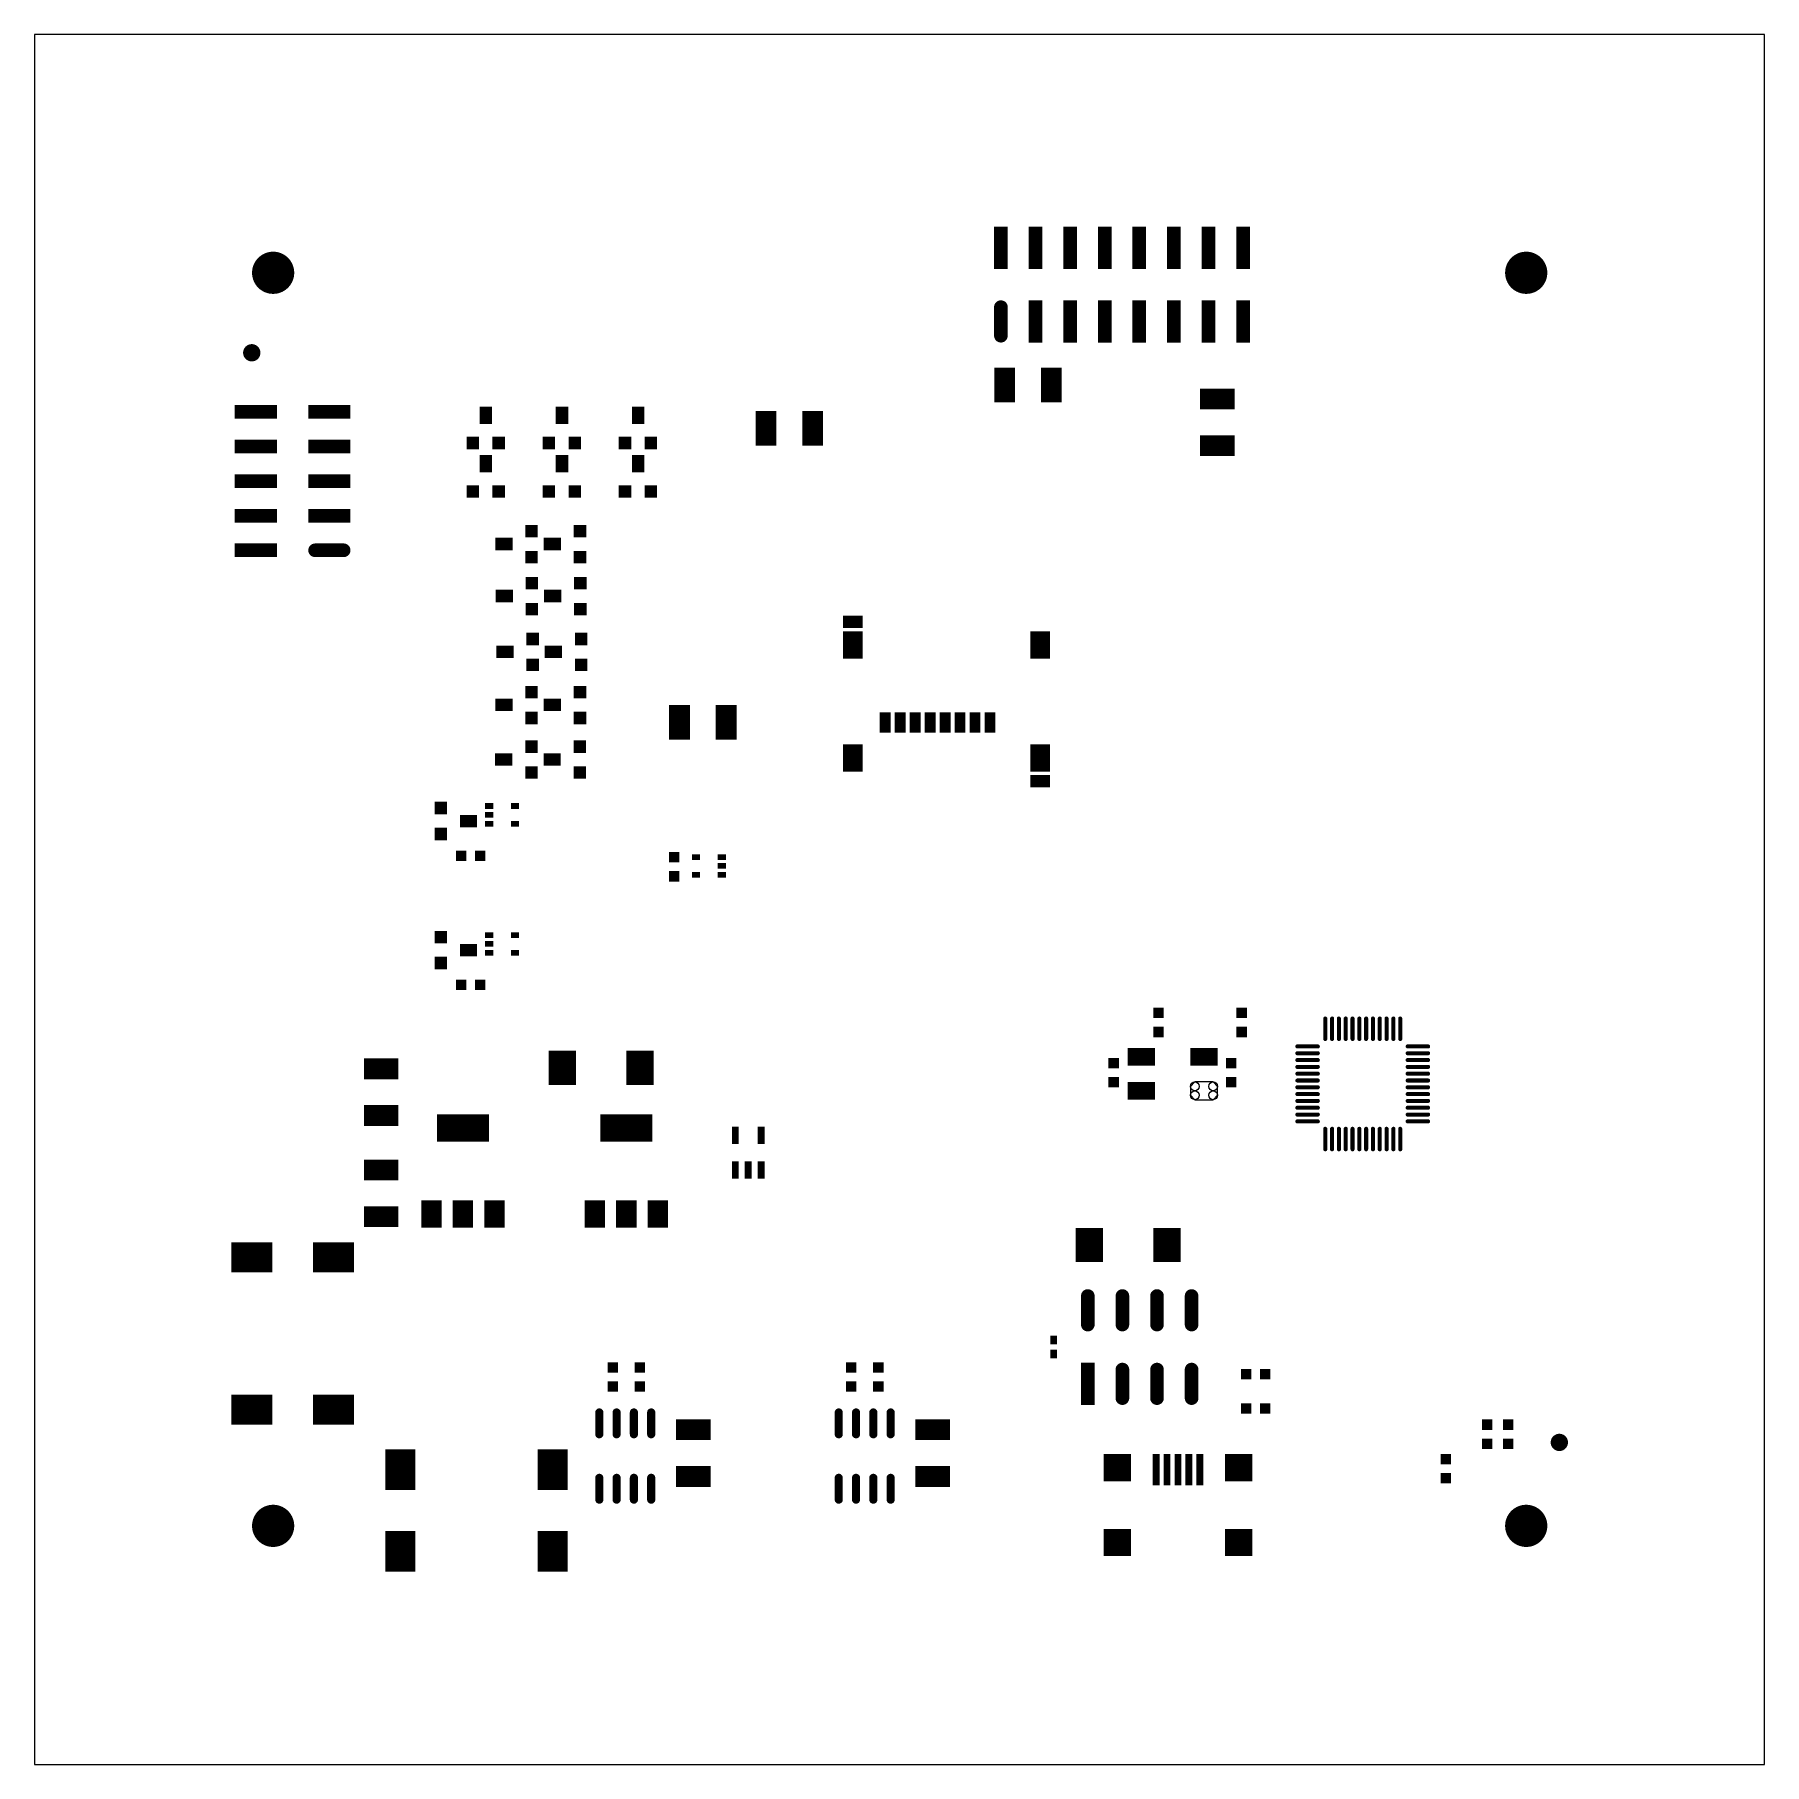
# Model space of a CAD drawing. Extents: x 0 to 5, y 0 to 5.
import ezdxf

# ---------------------------------------------------------------- set-up
doc = ezdxf.new("R2010")
doc.units = 0
doc.header["$MEASUREMENT"] = 0
doc.layers.get('0').update_dxf_attribs({"linetype": 'CONTINUOUS'})
doc.layers.add('FILM1', color=1, linetype='CONTINUOUS')
doc.layers.add('FILM3', color=1, linetype='CONTINUOUS')

# ---------------------------------------------------------------- blocks, each defined once
blk = doc.blocks.new('D10')
at = {"const_width": 0.0118}
blk.add_lwpolyline([(-0.02955, 0), (0.02955, 0)], dxfattribs=at)
at = {"const_width": 0.0059}
for points in [[(-0.0325, 0, 1), (-0.0266, 0, 1)], [(0.0266, 0, 1), (0.0325, 0, 1)]]:
    blk.add_lwpolyline(points, format="xyb", close=True, dxfattribs=at)
blk = doc.blocks.new('D11')
at = {"const_width": 0.0118}
blk.add_lwpolyline([(0, -0.02955), (0, 0.02955)], dxfattribs=at)
at = {"const_width": 0.0059}
for points in [[(-0.00295, 0.02955, 1), (0.00295, 0.02955, 1)], [(-0.00295, -0.02955, 1), (0.00295, -0.02955, 1)]]:
    blk.add_lwpolyline(points, format="xyb", close=True, dxfattribs=at)
blk = doc.blocks.new('D12')
at = {"const_width": 0.0787}
blk.add_lwpolyline([(-0.02855, 0), (0.02855, 0)], dxfattribs=at)
blk = doc.blocks.new('D13')
at = {"const_width": 0.0354}
blk.add_lwpolyline([(-0.02855, 0), (0.02855, 0)], dxfattribs=at)
blk = doc.blocks.new('D14')
at = {"const_width": 0.0591}
blk.add_lwpolyline([(-0.01575, 0), (0.01575, 0)], dxfattribs=at)
blk = doc.blocks.new('D15')
at = {"const_width": 0.036}
blk.add_lwpolyline([(-0.025, 0), (0.025, 0)], dxfattribs=at)
blk = doc.blocks.new('D16')
at = {"const_width": 0.036}
blk.add_lwpolyline([(-0.018, 0), (0.018, 0)], dxfattribs=at)
blk = doc.blocks.new('D17')
at = {"const_width": 0.05}
blk.add_lwpolyline([(-0.018, 0), (0.018, 0)], dxfattribs=at)
blk = doc.blocks.new('D18')
at = {"const_width": 0.036}
blk.add_lwpolyline([(-0.018, 0), (0.018, 0)], dxfattribs=at)
blk = doc.blocks.new('D19')
at = {"const_width": 0.05}
blk.add_lwpolyline([(-0.01, 0), (0.01, 0)], dxfattribs=at)
blk = doc.blocks.new('D20')
at = {"const_width": 0.0394}
blk.add_lwpolyline([(0, -0.0413), (0, 0.0413)], dxfattribs=at)
at = {"const_width": 0.0197}
for points in [[(-0.00985, 0.0413, 1), (0.00985, 0.0413, 1)], [(-0.00985, -0.0413, 1), (0.00985, -0.0413, 1)]]:
    blk.add_lwpolyline(points, format="xyb", close=True, dxfattribs=at)
blk = doc.blocks.new('D21')
at = {"const_width": 0.122}
blk.add_lwpolyline([(-0.0197, 0), (0.0197, 0)], dxfattribs=at)
blk = doc.blocks.new('D22')
at = {"const_width": 0.025}
blk.add_lwpolyline([(-0.01, 0), (0.01, 0)], dxfattribs=at)
blk = doc.blocks.new('D23')
at = {"const_width": 0.03}
blk.add_lwpolyline([(-0.015, 0), (0.015, 0)], dxfattribs=at)
blk = doc.blocks.new('D24')
at = {"const_width": 0.0165}
blk.add_lwpolyline([(-0.0118, 0), (0.0118, 0)], dxfattribs=at)
blk = doc.blocks.new('D25')
at = {"const_width": 0.1}
blk.add_lwpolyline([(-0.03, 0), (0.03, 0)], dxfattribs=at)
blk = doc.blocks.new('D26')
at = {"const_width": 0.06}
blk.add_lwpolyline([(-0.05, 0), (0.05, 0)], dxfattribs=at)
blk = doc.blocks.new('D27')
at = {"const_width": 0.0906}
blk.add_lwpolyline([(-0.00985, 0), (0.00985, 0)], dxfattribs=at)
blk = doc.blocks.new('D28')
at = {"const_width": 0.0787}
blk.add_lwpolyline([(-0.03935, 0), (0.03935, 0)], dxfattribs=at)
blk = doc.blocks.new('D29')
at = {"const_width": 0.0984}
blk.add_lwpolyline([(-0.03935, 0), (0.03935, 0)], dxfattribs=at)
blk = doc.blocks.new('D30')
at = {"const_width": 0.025}
blk.add_lwpolyline([(-0.0125, 0, 1), (0.0125, 0, 1)], format="xyb", close=True, dxfattribs=at)
blk = doc.blocks.new('D31')
at = {"const_width": 0.0866}
blk.add_lwpolyline([(-0.05905, 0), (0.05905, 0)], dxfattribs=at)
blk = doc.blocks.new('D32')
at = {"const_width": 0.03}
blk.add_lwpolyline([(-0.015, 0), (0.015, 0)], dxfattribs=at)
blk = doc.blocks.new('D33')
at = {"const_width": 0.1181}
blk.add_lwpolyline([(-0.0433, 0), (0.0433, 0)], dxfattribs=at)
blk = doc.blocks.new('D34')
at = {"const_width": 0.0236}
blk.add_lwpolyline([(0, -0.0315), (0, 0.0315)], dxfattribs=at)
at = {"const_width": 0.0118}
for points in [[(-0.0059, 0.0315, 1), (0.0059, 0.0315, 1)], [(-0.0059, -0.0315, 1), (0.0059, -0.0315, 1)]]:
    blk.add_lwpolyline(points, format="xyb", close=True, dxfattribs=at)
blk = doc.blocks.new('D35')
at = {"const_width": 0.079}
blk.add_lwpolyline([(-0.0295, 0), (0.0295, 0)], dxfattribs=at)
blk = doc.blocks.new('D36')
at = {"const_width": 0.079}
blk.add_lwpolyline([(-0.075, 0), (0.075, 0)], dxfattribs=at)
blk = doc.blocks.new('D37')
at = {"const_width": 0.0394}
blk.add_lwpolyline([(-0.0413, 0), (0.0413, 0)], dxfattribs=at)
at = {"const_width": 0.0197}
for points in [[(-0.05115, 0, 1), (-0.03145, 0, 1)], [(0.03145, 0, 1), (0.05115, 0, 1)]]:
    blk.add_lwpolyline(points, format="xyb", close=True, dxfattribs=at)
blk = doc.blocks.new('D38')
at = {"const_width": 0.0394}
blk.add_lwpolyline([(-0.061, 0), (0.061, 0)], dxfattribs=at)
blk = doc.blocks.new('D39')
at = {"const_width": 0.0512}
blk.add_lwpolyline([(-0.03935, 0), (0.03935, 0)], dxfattribs=at)
blk = doc.blocks.new('D40')
blk.add_lwpolyline([(-0.0265, -0.0256), (0.0265, -0.0256), (0.0393, -0.0128), (0.0393, 0.0128), (0.0265, 0.0256), (-0.0265, 0.0256), (-0.0393, 0.0128), (-0.0393, -0.0128)], close=True)
for centre in [(-0.0265, 0.0128), (-0.0265, -0.0128), (0.0265, 0.0128), (0.0265, -0.0128)]:
    blk.add_circle(centre, 0.0128)
blk = doc.blocks.new('D9508')
at = {"const_width": 0.061}
blk.add_lwpolyline([(-0.0305, 0, 1), (0.0305, 0, 1)], format="xyb", close=True, dxfattribs=at)

msp = doc.modelspace()

# ---------------------------------------------------------------- linework, layer by layer
at = {"layer": 'FILM1', "color": 1}
msp.add_lwpolyline([(5, 5), (0, 5), (0, 0), (5, 0), (5, 5)], dxfattribs=at)

# ---------------------------------------------------------------- block references
at = {"layer": 'FILM1'}
for name, p in [('D21', (2.7931, 4.3835)), ('D21', (2.8931, 4.3835)), ('D21', (2.9931, 4.3835)), ('D21', (3.0931, 4.3835)), ('D21', (3.1931, 4.3835)), ('D21', (3.2931, 4.3835)), ('D21', (3.3931, 4.3835)), ('D21', (3.4931, 4.3835)), ('D20', (2.7931, 4.1709)), ('D21', (2.8931, 4.1709)), ('D21', (2.9931, 4.1709)), ('D21', (3.0931, 4.1709)), ('D21', (3.1931, 4.1709)), ('D21', (3.2931, 4.1709)), ('D21', (3.3931, 4.1709)), ('D21', (3.4931, 4.1709)), ('D30', (0.6277, 4.0803)), ('D25', (2.804, 3.987)), ('D25', (2.939, 3.987)), ('D26', (3.419, 3.947)), ('D38', (0.6396, 3.9094)), ('D38', (0.8521, 3.9094)), ('D17', (1.3045, 3.8995)), ('D17', (1.5245, 3.8995)), ('D17', (1.7445, 3.8995)), ('D25', (2.114, 3.862)), ('D25', (2.249, 3.862)), ('D38', (0.6396, 3.8094)), ('D38', (0.8521, 3.8094)), ('D18', (1.2665, 3.8195)), ('D18', (1.3415, 3.8195)), ('D18', (1.4865, 3.8195)), ('D18', (1.5615, 3.8195)), ('D18', (1.7065, 3.8195)), ('D18', (1.7815, 3.8195)), ('D26', (3.419, 3.812)), ('D17', (1.3045, 3.7595)), ('D17', (1.5245, 3.7595)), ('D17', (1.7445, 3.7595)), ('D38', (0.6396, 3.7094)), ('D38', (0.8521, 3.7094)), ('D18', (1.2665, 3.6795)), ('D18', (1.3415, 3.6795)), ('D18', (1.4865, 3.6795)), ('D18', (1.5615, 3.6795)), ('D18', (1.7065, 3.6795)), ('D18', (1.7815, 3.6795)), ('D38', (0.6396, 3.6094)), ('D38', (0.8521, 3.6094)), ('D16', (1.4365, 3.5645)), ('D16', (1.5765, 3.5645)), ('D38', (0.6396, 3.5094)), ('D37', (0.8521, 3.5094)), ('D15', (1.3565, 3.5275)), ('D16', (1.4365, 3.4895)), ('D15', (1.4965, 3.5275)), ('D16', (1.5765, 3.4895)), ('D16', (1.4374, 3.4143)), ('D16', (1.5774, 3.4143)), ('D15', (1.3574, 3.3773)), ('D16', (1.4374, 3.3393)), ('D15', (1.4974, 3.3773)), ('D16', (1.5774, 3.3393)), ('D13', (2.3649, 3.3027)), ('D16', (1.4398, 3.253)), ('D16', (1.5798, 3.253)), ('D12', (2.3649, 3.2358)), ('D12', (2.9063, 3.2358)), ('D15', (1.3598, 3.216)), ('D15', (1.4998, 3.216)), ('D16', (1.4398, 3.178)), ('D16', (1.5798, 3.178)), ('D16', (1.4365, 3.0995)), ('D16', (1.5765, 3.0995)), ('D15', (1.3565, 3.0625)), ('D15', (1.4965, 3.0625)), ('D25', (1.864, 3.012)), ('D25', (1.999, 3.012)), ('D16', (1.4365, 3.0245)), ('D16', (1.5765, 3.0245)), ('D14', (2.4584, 3.0114)), ('D14', (2.5018, 3.0114)), ('D14', (2.5451, 3.0114)), ('D14', (2.5884, 3.0114)), ('D14', (2.6317, 3.0114)), ('D14', (2.675, 3.0114)), ('D14', (2.7183, 3.0114)), ('D14', (2.7616, 3.0114)), ('D16', (1.436, 2.9418)), ('D16', (1.576, 2.9418)), ('D15', (1.356, 2.9048)), ('D15', (1.496, 2.9048)), ('D12', (2.3649, 2.909)), ('D12', (2.9063, 2.909)), ('D16', (1.436, 2.8668)), ('D16', (1.576, 2.8668)), ('D13', (2.9063, 2.8421)), ('D16', (1.1742, 2.7644)), ('D24', (1.314, 2.7703)), ('D24', (1.314, 2.7447)), ('D24', (1.3888, 2.7703)), ('D16', (1.1742, 2.6894)), ('D15', (1.2542, 2.7264)), ('D24', (1.314, 2.7191)), ('D24', (1.3888, 2.7191)), ('D23', (1.2332, 2.6266)), ('D23', (1.2882, 2.6266)), ('D32', (1.849, 2.622)), ('D24', (1.9116, 2.6226)), ('D24', (1.9864, 2.6226)), ('D24', (1.9864, 2.597)), ('D32', (1.849, 2.567)), ('D24', (1.9116, 2.5714)), ('D24', (1.9864, 2.5714)), ('D16', (1.1742, 2.3913)), ('D24', (1.314, 2.3972)), ('D24', (1.3888, 2.3972)), ('D15', (1.2542, 2.3533)), ('D24', (1.314, 2.3716)), ('D24', (1.314, 2.346)), ('D24', (1.3888, 2.346)), ('D16', (1.1742, 2.3163)), ('D23', (1.2332, 2.2535)), ('D23', (1.2882, 2.2535)), ('D32', (3.249, 2.172)), ('D32', (3.489, 2.172)), ('D11', (3.7307, 2.1264)), ('D11', (3.7504, 2.1264)), ('D11', (3.7701, 2.1264)), ('D11', (3.7898, 2.1264)), ('D11', (3.8095, 2.1264)), ('D11', (3.8292, 2.1264)), ('D11', (3.8488, 2.1264)), ('D11', (3.8685, 2.1264)), ('D11', (3.8882, 2.1264)), ('D11', (3.9079, 2.1264)), ('D11', (3.9276, 2.1264)), ('D11', (3.9473, 2.1264)), ('D32', (3.249, 2.117)), ('D32', (3.489, 2.117)), ('D29', (1.5254, 2.0134)), ('D29', (1.7498, 2.0134)), ('D39', (3.199, 2.0454)), ('D39', (3.3801, 2.0454)), ('D10', (3.6796, 2.0753)), ('D10', (3.6796, 2.0556)), ('D10', (3.9984, 2.0753)), ('D10', (3.9984, 2.0556)), ('D26', (1.0018, 2.0106)), ('D32', (3.119, 2.027)), ('D32', (3.459, 2.027)), ('D10', (3.6796, 2.0359)), ('D10', (3.6796, 2.0162)), ('D10', (3.6796, 1.9965)), ('D10', (3.9984, 2.0359)), ('D10', (3.9984, 2.0162)), ('D10', (3.9984, 1.9965)), ('D32', (3.119, 1.972)), ('D39', (3.199, 1.947)), ('D40', (3.3801, 1.947)), ('D32', (3.459, 1.972)), ('D10', (3.6796, 1.9768)), ('D10', (3.6796, 1.9572)), ('D10', (3.9984, 1.9768)), ('D10', (3.9984, 1.9572)), ('D26', (1.0018, 1.8756)), ('D10', (3.6796, 1.9375)), ('D10', (3.6796, 1.9178)), ('D10', (3.6796, 1.8981)), ('D10', (3.9984, 1.9375)), ('D10', (3.9984, 1.9178)), ('D10', (3.9984, 1.8981)), ('D36', (1.238, 1.8394)), ('D36', (1.7104, 1.8394)), ('D10', (3.6796, 1.8784)), ('D10', (3.6796, 1.8587)), ('D10', (3.9984, 1.8784)), ('D10', (3.9984, 1.8587)), ('D19', (2.0254, 1.8181)), ('D19', (2.1004, 1.8181)), ('D11', (3.7307, 1.8076)), ('D11', (3.7504, 1.8076)), ('D11', (3.7701, 1.8076)), ('D11', (3.7898, 1.8076)), ('D11', (3.8095, 1.8076)), ('D11', (3.8292, 1.8076)), ('D11', (3.8488, 1.8076)), ('D11', (3.8685, 1.8076)), ('D11', (3.8882, 1.8076)), ('D11', (3.9079, 1.8076)), ('D11', (3.9276, 1.8076)), ('D11', (3.9473, 1.8076)), ('D26', (1.0018, 1.7181)), ('D19', (2.0254, 1.7181)), ('D19', (2.0624, 1.7181)), ('D19', (2.1004, 1.7181)), ('D26', (1.0018, 1.5831)), ('D35', (1.147, 1.5914)), ('D35', (1.238, 1.5914)), ('D35', (1.329, 1.5914)), ('D35', (1.6194, 1.5914)), ('D35', (1.7104, 1.5914)), ('D35', (1.8014, 1.5914)), ('D29', (3.049, 1.5016)), ('D29', (3.2734, 1.5016)), ('D31', (0.6277, 1.4661)), ('D31', (0.864, 1.4661)), ('D20', (3.0443, 1.3126)), ('D20', (3.1443, 1.3126)), ('D20', (3.2443, 1.3126)), ('D20', (3.3443, 1.3126)), ('D22', (2.9456, 1.2266)), ('D32', (1.671, 1.1472)), ('D32', (1.7498, 1.1472)), ('D32', (2.36, 1.1472)), ('D32', (2.4388, 1.1472)), ('D22', (2.9456, 1.1866)), ('D21', (3.0443, 1.1)), ('D20', (3.1443, 1.1)), ('D20', (3.2443, 1.1)), ('D20', (3.3443, 1.1)), ('D32', (1.671, 1.0922)), ('D32', (1.7498, 1.0922)), ('D32', (2.36, 1.0922)), ('D32', (2.4388, 1.0922)), ('D23', (3.5018, 1.1276)), ('D23', (3.5568, 1.1276)), ('D31', (0.6277, 1.0252)), ('D31', (0.864, 1.0252)), ('D34', (1.6323, 0.9858)), ('D34', (1.6823, 0.9858)), ('D34', (1.7323, 0.9858)), ('D34', (1.7823, 0.9858)), ('D34', (2.3244, 0.9858)), ('D34', (2.3744, 0.9858)), ('D34', (2.4244, 0.9858)), ('D34', (2.4744, 0.9858)), ('D23', (3.5018, 1.0291)), ('D23', (3.5568, 1.0291)), ('D26', (1.9041, 0.9673)), ('D26', (2.5962, 0.9673)), ('D32', (4.199, 0.982)), ('D32', (4.259, 0.982)), ('D30', (4.4073, 0.9307)), ('D33', (1.0569, 0.852)), ('D33', (1.4978, 0.852)), ('D32', (4.199, 0.927)), ('D32', (4.259, 0.927)), ('D26', (1.9041, 0.8323)), ('D26', (2.5962, 0.8323)), ('D28', (3.1297, 0.8579)), ('D27', (3.2419, 0.852)), ('D27', (3.2734, 0.852)), ('D27', (3.3049, 0.852)), ('D27', (3.3364, 0.852)), ('D27', (3.3679, 0.852)), ('D28', (3.4801, 0.8579)), ('D32', (4.079, 0.882)), ('D34', (1.6323, 0.7968)), ('D34', (1.6823, 0.7968)), ('D34', (1.7323, 0.7968)), ('D34', (1.7823, 0.7968)), ('D34', (2.3244, 0.7968)), ('D34', (2.3744, 0.7968)), ('D34', (2.4244, 0.7968)), ('D34', (2.4744, 0.7968)), ('D32', (4.079, 0.827)), ('D33', (1.0569, 0.6157)), ('D33', (1.4978, 0.6157)), ('D28', (3.1297, 0.6413)), ('D28', (3.4801, 0.6413))]:
    msp.add_blockref(name, p, dxfattribs=at)
at = {"layer": 'FILM3'}
for p in [(0.6895, 4.3115), (4.3115, 4.3115), (0.6895, 0.6895), (4.3115, 0.6895)]:
    msp.add_blockref('D9508', p, dxfattribs=at)

doc.saveas('drawing.dxf')
